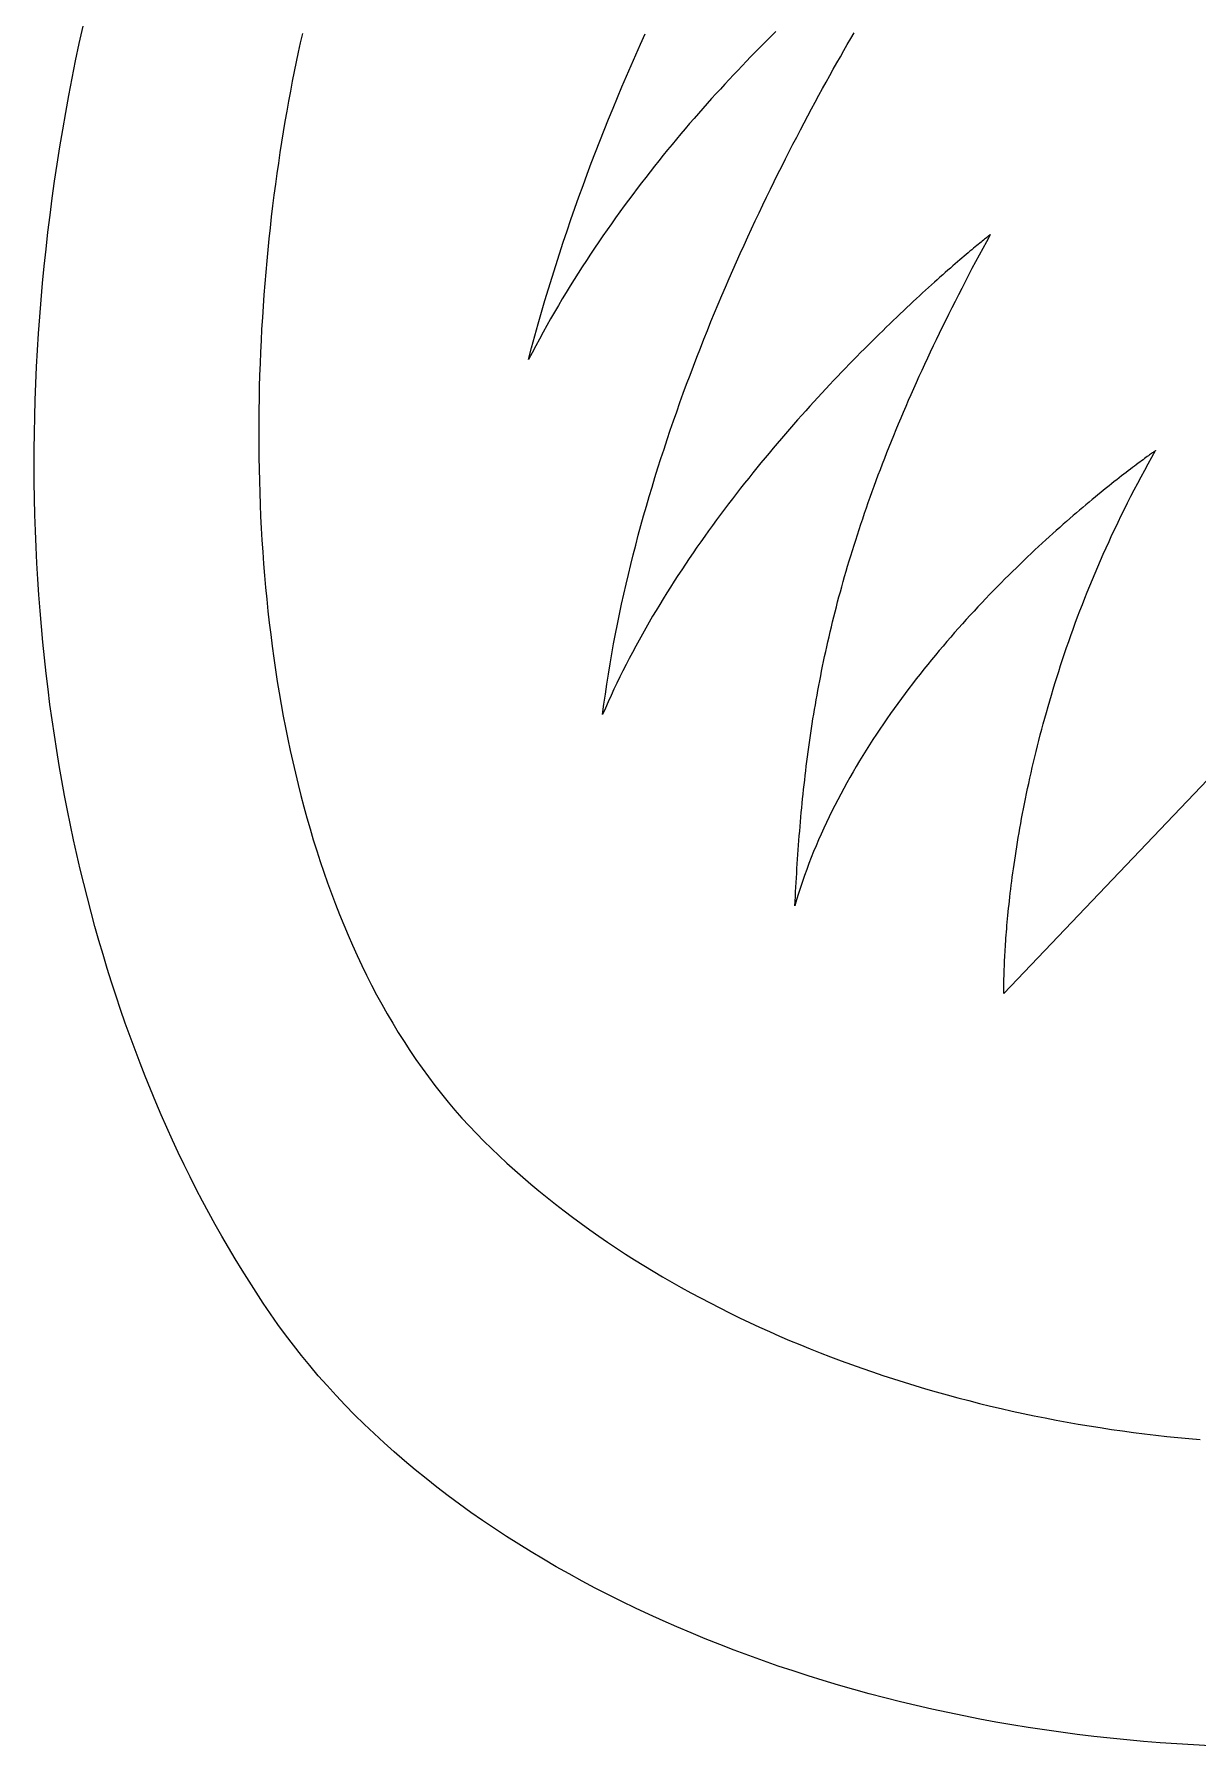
# Model space of a CAD drawing. Extents: x 5 to 105, y 2 to 136.
# Drawn here: x 62.7 to 67.43, y 80.35 to 87.31 of the extents above; entities that cross this region are included whole.
import ezdxf

# ---------------------------------------------------------------- set-up
doc = ezdxf.new("R2010")
doc.units = 0
doc.layers.get('0').update_dxf_attribs({"linetype": 'CONTINUOUS'})

msp = doc.modelspace()

# ---------------------------------------------------------------- linework, layer by layer
at = {"color": 7}
msp.add_lwpolyline([(68.5793, 85.4373), (66.6463, 83.4084)], dxfattribs=at)
for points in [[(63.6645, 82.1061, 0), (63.6351, 82.1496, 0), (63.606, 82.1936, 0), (63.5774, 82.2382, 0), (63.5492, 82.2833, 0), (63.5214, 82.3289, 0), (63.494, 82.375, 0), (63.467, 82.4217, 0), (63.4404, 82.4688, 0), (63.4143, 82.5165, 0), (63.3885, 82.5646, 0), (63.3632, 82.6133, 0), (63.3384, 82.6624, 0), (63.3139, 82.712, 0), (63.2899, 82.7621, 0), (63.2664, 82.8126, 0), (63.2432, 82.8636, 0), (63.2206, 82.9151, 0), (63.1983, 82.967, 0), (63.1765, 83.0194, 0), (63.1552, 83.0722, 0), (63.1343, 83.1255, 0), (63.1139, 83.1792, 0), (63.0939, 83.2333, 0), (63.0744, 83.2878, 0), (63.0554, 83.3427, 0), (63.0368, 83.3981, 0), (63.0187, 83.4539, 0), (63.0011, 83.51, 0), (62.984, 83.5666, 0), (62.9673, 83.6235, 0), (62.9511, 83.6809, 0), (62.9354, 83.7386, 0), (62.9202, 83.7967, 0), (62.9055, 83.8551, 0), (62.8913, 83.9139, 0), (62.8775, 83.9731, 0), (62.8643, 84.0326, 0), (62.8516, 84.0925, 0), (62.8394, 84.1527, 0), (62.8277, 84.2132, 0), (62.8165, 84.2741, 0), (62.8058, 84.3353, 0), (62.7956, 84.3969, 0), (62.786, 84.4587, 0), (62.7768, 84.5209, 0), (62.7682, 84.5833, 0), (62.7602, 84.6461, 0), (62.7526, 84.7091, 0), (62.7456, 84.7725, 0), (62.7391, 84.8361, 0), (62.7332, 84.9, 0), (62.7278, 84.9641, 0), (62.723, 85.0286, 0), (62.7187, 85.0933, 0), (62.7149, 85.1583, 0), (62.7117, 85.2235, 0), (62.7091, 85.2889, 0), (62.707, 85.3546, 0), (62.7055, 85.4206, 0), (62.7046, 85.4867, 0), (62.7042, 85.5531, 0), (62.7044, 85.6197, 0), (62.7051, 85.6865, 0), (62.7065, 85.7536, 0), (62.7084, 85.8208, 0), (62.7109, 85.8882, 0), (62.7139, 85.9559, 0), (62.7176, 86.0237, 0), (62.7219, 86.0917, 0), (62.7267, 86.1599, 0), (62.7322, 86.2282, 0), (62.7382, 86.2967, 0), (62.7449, 86.3654, 0), (62.7521, 86.4343, 0), (62.76, 86.5032, 0), (62.7685, 86.5724, 0), (62.7775, 86.6416, 0), (62.7872, 86.711, 0), (62.7976, 86.7806, 0), (62.8085, 86.8502, 0), (62.8201, 86.92, 0), (62.8323, 86.9899, 0), (62.8451, 87.0599, 0), (62.8585, 87.13, 0), (62.8726, 87.2002, 0), (62.8874, 87.2705, 0), (62.9027, 87.3409, 0)], [(63.7943, 87.3116, 0), (63.7857, 87.2736, 0), (63.7773, 87.2351, 0), (63.7691, 87.1961, 0), (63.761, 87.1567, 0), (63.7531, 87.117, 0), (63.7454, 87.0768, 0), (63.7379, 87.0362, 0), (63.7305, 86.9952, 0), (63.7234, 86.9538, 0), (63.7164, 86.9121, 0), (63.7096, 86.87, 0), (63.7031, 86.8276, 0), (63.6967, 86.7848, 0), (63.6905, 86.7418, 0), (63.6846, 86.6983, 0), (63.6789, 86.6546, 0), (63.6734, 86.6106, 0), (63.6681, 86.5663, 0), (63.6631, 86.5218, 0), (63.6583, 86.4769, 0), (63.6537, 86.4318, 0), (63.6494, 86.3865, 0), (63.6453, 86.3409, 0), (63.6415, 86.2951, 0), (63.6379, 86.2491, 0), (63.6346, 86.2029, 0), (63.6316, 86.1565, 0), (63.6288, 86.1099, 0), (63.6263, 86.0632, 0), (63.6241, 86.0162, 0), (63.6222, 85.9692, 0), (63.6205, 85.9219, 0), (63.6192, 85.8746, 0), (63.6181, 85.8271, 0), (63.6174, 85.7795, 0), (63.6169, 85.7318, 0), (63.6168, 85.684, 0), (63.6169, 85.6362, 0), (63.6174, 85.5882, 0), (63.6182, 85.5402, 0), (63.6194, 85.4922, 0), (63.6208, 85.4441, 0), (63.6226, 85.396, 0), (63.6247, 85.3478, 0), (63.6272, 85.2997, 0), (63.63, 85.2515, 0), (63.6332, 85.2034, 0), (63.6367, 85.1553, 0), (63.6406, 85.1072, 0), (63.6449, 85.0591, 0), (63.6495, 85.0111, 0), (63.6545, 84.9632, 0), (63.6598, 84.9153, 0), (63.6656, 84.8676, 0), (63.6717, 84.8199, 0), (63.6782, 84.7723, 0), (63.6851, 84.7248, 0), (63.6924, 84.6774, 0), (63.7001, 84.6302, 0), (63.7082, 84.5831, 0), (63.7168, 84.5362, 0), (63.7257, 84.4895, 0), (63.7351, 84.4429, 0), (63.7448, 84.3965, 0), (63.7551, 84.3502, 0), (63.7657, 84.3042, 0), (63.7768, 84.2584, 0), (63.7883, 84.2129, 0), (63.8002, 84.1675, 0), (63.8127, 84.1224, 0), (63.8255, 84.0776, 0), (63.8388, 84.033, 0), (63.8526, 83.9887, 0), (63.8669, 83.9447, 0), (63.8816, 83.901, 0), (63.8968, 83.8576, 0), (63.9124, 83.8145, 0), (63.9286, 83.7718, 0), (63.9452, 83.7293, 0), (63.9623, 83.6872, 0), (63.98, 83.6455, 0), (63.9981, 83.6042, 0), (64.0167, 83.5632, 0), (64.0358, 83.5226, 0), (64.0555, 83.4824, 0), (64.0757, 83.4426, 0), (64.0963, 83.4032, 0), (64.1176, 83.3643, 0), (64.1393, 83.3258, 0), (64.1616, 83.2877, 0), (64.1844, 83.2501, 0), (64.2077, 83.213, 0), (64.2316, 83.1764, 0), (64.2561, 83.1402, 0), (64.2811, 83.1046, 0), (64.3066, 83.0694, 0), (64.3328, 83.0348, 0), (64.3595, 83.0007, 0), (64.3867, 82.9671, 0), (64.4146, 82.9341, 0), (64.443, 82.9017, 0), (64.472, 82.8698, 0), (64.5016, 82.8385, 0), (64.5318, 82.8078, 0), (64.5626, 82.7777, 0)], [(65.7196, 87.3199, 0), (65.7026, 87.3032, 0), (65.6856, 87.2863, 0), (65.6685, 87.2691, 0), (65.6513, 87.2517, 0), (65.634, 87.2341, 0), (65.6166, 87.2163, 0), (65.5992, 87.1983, 0), (65.5817, 87.1801, 0), (65.5642, 87.1616, 0), (65.5466, 87.143, 0), (65.5289, 87.1241, 0), (65.5112, 87.105, 0), (65.4935, 87.0857, 0), (65.4758, 87.0663, 0), (65.458, 87.0466, 0), (65.4401, 87.0266, 0), (65.4223, 87.0065, 0), (65.4044, 86.9862, 0), (65.3866, 86.9657, 0), (65.3687, 86.945, 0), (65.3508, 86.924, 0), (65.3329, 86.9029, 0), (65.315, 86.8816, 0), (65.2972, 86.86, 0), (65.2793, 86.8383, 0), (65.2615, 86.8163, 0), (65.2437, 86.7942, 0), (65.2259, 86.7719, 0), (65.2081, 86.7493, 0), (65.1904, 86.7266, 0), (65.1727, 86.7037, 0), (65.1551, 86.6806, 0), (65.1375, 86.6573, 0), (65.12, 86.6338, 0), (65.1026, 86.6101, 0), (65.0852, 86.5862, 0), (65.0678, 86.5621, 0), (65.0506, 86.5378, 0), (65.0334, 86.5134, 0), (65.0163, 86.4887, 0), (64.9993, 86.4639, 0), (64.9824, 86.4389, 0), (64.9656, 86.4137, 0), (64.9489, 86.3883, 0), (64.9323, 86.3627, 0), (64.9158, 86.3369, 0), (64.8994, 86.311, 0), (64.8831, 86.2849, 0), (64.867, 86.2585, 0), (64.851, 86.2321, 0), (64.8351, 86.2054, 0), (64.8193, 86.1785, 0), (64.8037, 86.1515, 0), (64.7883, 86.1243, 0), (64.773, 86.0969, 0), (64.7578, 86.0693, 0), (64.7428, 86.0416, 0), (64.728, 86.0137, 0), (64.7133, 85.9856, 0)], [(64.7133, 85.9856, 0), (64.7261, 86.0341, 0), (64.7392, 86.0824, 0), (64.7526, 86.1306, 0), (64.7664, 86.1785, 0), (64.7804, 86.2263, 0), (64.7947, 86.2739, 0), (64.8092, 86.3213, 0), (64.8241, 86.3685, 0), (64.8392, 86.4156, 0), (64.8546, 86.4624, 0), (64.8702, 86.509, 0), (64.8861, 86.5554, 0), (64.9022, 86.6016, 0), (64.9186, 86.6476, 0), (64.9352, 86.6934, 0), (64.952, 86.739, 0), (64.969, 86.7843, 0), (64.9863, 86.8294, 0), (65.0037, 86.8743, 0), (65.0213, 86.9189, 0), (65.0392, 86.9634, 0), (65.0572, 87.0075, 0), (65.0754, 87.0515, 0), (65.0937, 87.0952, 0), (65.1122, 87.1386, 0), (65.1309, 87.1818, 0), (65.1497, 87.2247, 0), (65.1687, 87.2674, 0), (65.1878, 87.3098, 0)], [(65.015, 84.5433, 0), (65.0203, 84.5844, 0), (65.026, 84.6253, 0), (65.0321, 84.6663, 0), (65.0385, 84.7072, 0), (65.0452, 84.748, 0), (65.0523, 84.7888, 0), (65.0596, 84.8294, 0), (65.0673, 84.8701, 0), (65.0753, 84.9106, 0), (65.0836, 84.951, 0), (65.0922, 84.9914, 0), (65.1011, 85.0317, 0), (65.1102, 85.0719, 0), (65.1196, 85.112, 0), (65.1293, 85.1519, 0), (65.1393, 85.1918, 0), (65.1495, 85.2316, 0), (65.16, 85.2712, 0), (65.1707, 85.3107, 0), (65.1817, 85.3501, 0), (65.1928, 85.3893, 0), (65.2043, 85.4285, 0), (65.2159, 85.4674, 0), (65.2277, 85.5063, 0), (65.2398, 85.545, 0), (65.252, 85.5835, 0), (65.2645, 85.6219, 0), (65.2771, 85.6601, 0), (65.2899, 85.6981, 0), (65.3029, 85.736, 0), (65.316, 85.7737, 0), (65.3294, 85.8112, 0), (65.3428, 85.8486, 0), (65.3565, 85.8857, 0), (65.3702, 85.9227, 0), (65.3841, 85.9594, 0), (65.3982, 85.996, 0), (65.4123, 86.0323, 0), (65.4266, 86.0685, 0), (65.441, 86.1044, 0), (65.4555, 86.1401, 0), (65.4701, 86.1756, 0), (65.4848, 86.2108, 0), (65.4996, 86.2459, 0), (65.5145, 86.2806, 0), (65.5294, 86.3152, 0), (65.5444, 86.3495, 0), (65.5595, 86.3835, 0), (65.5746, 86.4173, 0), (65.5898, 86.4509, 0), (65.605, 86.4841, 0), (65.6203, 86.5171, 0), (65.6356, 86.5498, 0), (65.6509, 86.5823, 0), (65.6662, 86.6145, 0), (65.6816, 86.6463, 0), (65.6969, 86.6779, 0), (65.7123, 86.7092, 0), (65.7276, 86.7402, 0), (65.7429, 86.7709, 0), (65.7582, 86.8013, 0), (65.7735, 86.8314, 0), (65.7888, 86.8611, 0), (65.804, 86.8906, 0), (65.8192, 86.9197, 0), (65.8343, 86.9485, 0), (65.8494, 86.9769, 0), (65.8644, 87.005, 0), (65.8793, 87.0328, 0), (65.8942, 87.0602, 0), (65.909, 87.0873, 0), (65.9237, 87.114, 0), (65.9383, 87.1403, 0), (65.9528, 87.1663, 0), (65.9672, 87.1919, 0), (65.9814, 87.2172, 0), (65.9956, 87.242, 0), (66.0096, 87.2665, 0), (66.0235, 87.2906, 0), (66.0373, 87.3143, 0)], [(66.5916, 86.4941, 0), (66.5914, 86.4939, 0), (66.5907, 86.4934, 0), (66.5897, 86.4926, 0), (66.5883, 86.4915, 0), (66.5865, 86.4901, 0), (66.5843, 86.4884, 0), (66.5817, 86.4863, 0), (66.5788, 86.4839, 0), (66.5755, 86.4813, 0), (66.5718, 86.4783, 0), (66.5677, 86.475, 0), (66.5633, 86.4715, 0), (66.5585, 86.4676, 0), (66.5534, 86.4634, 0), (66.548, 86.4589, 0), (66.5422, 86.4542, 0), (66.5361, 86.4491, 0), (66.5296, 86.4438, 0), (66.5229, 86.4382, 0), (66.5158, 86.4322, 0), (66.5084, 86.426, 0), (66.5007, 86.4196, 0), (66.4927, 86.4128, 0), (66.4844, 86.4057, 0), (66.4759, 86.3984, 0), (66.467, 86.3908, 0), (66.4579, 86.383, 0), (66.4484, 86.3748, 0), (66.4388, 86.3664, 0), (66.4288, 86.3578, 0), (66.4186, 86.3488, 0), (66.4081, 86.3396, 0), (66.3974, 86.3302, 0), (66.3865, 86.3204, 0), (66.3753, 86.3105, 0), (66.3639, 86.3002, 0), (66.3522, 86.2897, 0), (66.3403, 86.279, 0), (66.3282, 86.268, 0), (66.3159, 86.2568, 0), (66.3034, 86.2453, 0), (66.2907, 86.2336, 0), (66.2778, 86.2216, 0), (66.2647, 86.2094, 0), (66.2514, 86.1969, 0), (66.2379, 86.1842, 0), (66.2243, 86.1713, 0), (66.2104, 86.1582, 0), (66.1964, 86.1448, 0), (66.1823, 86.1312, 0), (66.168, 86.1173, 0), (66.1535, 86.1032, 0), (66.1389, 86.089, 0), (66.1242, 86.0744, 0), (66.1093, 86.0597, 0), (66.0943, 86.0448, 0), (66.0792, 86.0296, 0), (66.0639, 86.0142, 0), (66.0485, 85.9986, 0), (66.033, 85.9828, 0), (66.0175, 85.9668, 0), (66.0018, 85.9506, 0), (65.986, 85.9341, 0), (65.9701, 85.9175, 0), (65.9542, 85.9007, 0), (65.9381, 85.8837, 0), (65.922, 85.8664, 0), (65.9059, 85.849, 0), (65.8896, 85.8314, 0), (65.8733, 85.8136, 0), (65.857, 85.7956, 0), (65.8406, 85.7774, 0), (65.8242, 85.759, 0), (65.8077, 85.7405, 0), (65.7912, 85.7217, 0), (65.7746, 85.7028, 0), (65.7581, 85.6837, 0), (65.7415, 85.6645, 0), (65.7249, 85.645, 0), (65.7083, 85.6254, 0), (65.6917, 85.6056, 0), (65.6751, 85.5857, 0), (65.6585, 85.5655, 0), (65.6419, 85.5452, 0), (65.6254, 85.5248, 0), (65.6089, 85.5042, 0), (65.5924, 85.4834, 0), (65.5759, 85.4625, 0), (65.5595, 85.4414, 0), (65.5431, 85.4201, 0), (65.5267, 85.3987, 0), (65.5105, 85.3772, 0), (65.4942, 85.3555, 0), (65.4781, 85.3337, 0), (65.462, 85.3117, 0), (65.446, 85.2896, 0), (65.43, 85.2673, 0), (65.4142, 85.2449, 0), (65.3984, 85.2224, 0), (65.3828, 85.1997, 0), (65.3672, 85.1769, 0), (65.3518, 85.1539, 0), (65.3364, 85.1309, 0), (65.3212, 85.1077, 0), (65.3061, 85.0843, 0), (65.2911, 85.0609, 0), (65.2763, 85.0373, 0), (65.2616, 85.0136, 0), (65.247, 84.9898, 0), (65.2326, 84.9659, 0), (65.2183, 84.9419, 0), (65.2042, 84.9177, 0), (65.1903, 84.8935, 0), (65.1765, 84.8691, 0), (65.1629, 84.8446, 0), (65.1495, 84.8201, 0), (65.1362, 84.7954, 0), (65.1232, 84.7706, 0), (65.1103, 84.7457, 0), (65.0976, 84.7207, 0), (65.0852, 84.6957, 0), (65.0729, 84.6705, 0), (65.0609, 84.6452, 0), (65.0491, 84.6199, 0), (65.0375, 84.5944, 0), (65.0261, 84.5689, 0), (65.015, 84.5433, 0)], [(65.7964, 83.7647, 0), (65.7974, 83.7838, 0), (65.7984, 83.8029, 0), (65.7994, 83.822, 0), (65.8005, 83.841, 0), (65.8016, 83.86, 0), (65.8027, 83.879, 0), (65.8039, 83.8979, 0), (65.8051, 83.9169, 0), (65.8063, 83.9358, 0), (65.8076, 83.9548, 0), (65.8089, 83.9737, 0), (65.8103, 83.9926, 0), (65.8117, 84.0115, 0), (65.8131, 84.0304, 0), (65.8146, 84.0493, 0), (65.8161, 84.0682, 0), (65.8177, 84.0871, 0), (65.8193, 84.106, 0), (65.821, 84.1248, 0), (65.8227, 84.1437, 0), (65.8245, 84.1626, 0), (65.8263, 84.1815, 0), (65.8282, 84.2004, 0), (65.8302, 84.2194, 0), (65.8322, 84.2383, 0), (65.8343, 84.2572, 0), (65.8364, 84.2762, 0), (65.8386, 84.2951, 0), (65.8408, 84.3141, 0), (65.8431, 84.3331, 0), (65.8455, 84.3522, 0), (65.848, 84.3712, 0), (65.8505, 84.3903, 0), (65.8531, 84.4093, 0), (65.8558, 84.4285, 0), (65.8585, 84.4476, 0), (65.8613, 84.4668, 0), (65.8642, 84.486, 0), (65.8672, 84.5052, 0), (65.8702, 84.5245, 0), (65.8733, 84.5437, 0), (65.8765, 84.5631, 0), (65.8798, 84.5824, 0), (65.8832, 84.6018, 0), (65.8866, 84.6213, 0), (65.8902, 84.6408, 0), (65.8938, 84.6603, 0), (65.8975, 84.6799, 0), (65.9014, 84.6995, 0), (65.9053, 84.7192, 0), (65.9093, 84.7389, 0), (65.9134, 84.7587, 0), (65.9175, 84.7785, 0), (65.9218, 84.7984, 0), (65.9262, 84.8183, 0), (65.9307, 84.8383, 0), (65.9353, 84.8583, 0), (65.94, 84.8784, 0), (65.9448, 84.8986, 0), (65.9497, 84.9188, 0), (65.9547, 84.9391, 0), (65.9598, 84.9594, 0), (65.9651, 84.9799, 0), (65.9704, 85.0004, 0), (65.9759, 85.0209, 0), (65.9814, 85.0415, 0), (65.9871, 85.0623, 0), (65.9929, 85.083, 0), (65.9989, 85.1039, 0), (66.0049, 85.1248, 0), (66.0111, 85.1458, 0), (66.0173, 85.1669, 0), (66.0238, 85.1881, 0), (66.0303, 85.2093, 0), (66.0369, 85.2307, 0), (66.0437, 85.2521, 0), (66.0507, 85.2736, 0), (66.0577, 85.2952, 0), (66.0649, 85.3169, 0), (66.0722, 85.3387, 0), (66.0796, 85.3606, 0), (66.0872, 85.3826, 0), (66.095, 85.4046, 0), (66.1028, 85.4268, 0), (66.1108, 85.4491, 0), (66.119, 85.4714, 0), (66.1272, 85.4939, 0), (66.1357, 85.5165, 0), (66.1442, 85.5392, 0), (66.153, 85.562, 0), (66.1618, 85.5849, 0), (66.1709, 85.6079, 0), (66.18, 85.631, 0), (66.1894, 85.6542, 0), (66.1988, 85.6776, 0), (66.2085, 85.701, 0), (66.2183, 85.7246, 0), (66.2282, 85.7483, 0), (66.2383, 85.7721, 0), (66.2486, 85.7961, 0), (66.259, 85.8201, 0), (66.2696, 85.8443, 0), (66.2804, 85.8687, 0), (66.2913, 85.8931, 0), (66.3024, 85.9177, 0), (66.3136, 85.9424, 0), (66.3251, 85.9672, 0), (66.3367, 85.9922, 0), (66.3485, 86.0173, 0), (66.3604, 86.0425, 0), (66.3725, 86.0679, 0), (66.3848, 86.0934, 0), (66.3973, 86.1191, 0), (66.41, 86.1449, 0), (66.4228, 86.1709, 0), (66.4358, 86.197, 0), (66.4491, 86.2232, 0), (66.4625, 86.2496, 0), (66.476, 86.2761, 0), (66.4898, 86.3028, 0), (66.5038, 86.3297, 0), (66.5179, 86.3567, 0), (66.5322, 86.3838, 0), (66.5468, 86.4112, 0), (66.5615, 86.4386, 0), (66.5764, 86.4663, 0), (66.5916, 86.4941, 0)], [(67.2632, 85.6155, 0), (67.263, 85.6153, 0), (67.2623, 85.6149, 0), (67.2613, 85.6141, 0), (67.2598, 85.6131, 0), (67.2579, 85.6118, 0), (67.2556, 85.6102, 0), (67.2529, 85.6083, 0), (67.2498, 85.6061, 0), (67.2464, 85.6037, 0), (67.2425, 85.6009, 0), (67.2383, 85.5979, 0), (67.2337, 85.5946, 0), (67.2287, 85.591, 0), (67.2234, 85.5872, 0), (67.2178, 85.5831, 0), (67.2118, 85.5787, 0), (67.2054, 85.574, 0), (67.1988, 85.5691, 0), (67.1918, 85.5639, 0), (67.1844, 85.5584, 0), (67.1768, 85.5527, 0), (67.1688, 85.5467, 0), (67.1606, 85.5404, 0), (67.1521, 85.5339, 0), (67.1432, 85.5271, 0), (67.1341, 85.5201, 0), (67.1247, 85.5128, 0), (67.115, 85.5052, 0), (67.1051, 85.4974, 0), (67.0949, 85.4894, 0), (67.0844, 85.4811, 0), (67.0737, 85.4726, 0), (67.0628, 85.4638, 0), (67.0516, 85.4548, 0), (67.0402, 85.4455, 0), (67.0285, 85.436, 0), (67.0167, 85.4262, 0), (67.0046, 85.4162, 0), (66.9923, 85.406, 0), (66.9798, 85.3955, 0), (66.9671, 85.3848, 0), (66.9543, 85.3739, 0), (66.9412, 85.3627, 0), (66.928, 85.3514, 0), (66.9146, 85.3398, 0), (66.901, 85.3279, 0), (66.8873, 85.3159, 0), (66.8734, 85.3036, 0), (66.8593, 85.2911, 0), (66.8452, 85.2783, 0), (66.8308, 85.2654, 0), (66.8164, 85.2522, 0), (66.8018, 85.2389, 0), (66.7871, 85.2253, 0), (66.7724, 85.2115, 0), (66.7574, 85.1975, 0), (66.7424, 85.1833, 0), (66.7273, 85.1689, 0), (66.7122, 85.1542, 0), (66.6969, 85.1394, 0), (66.6815, 85.1244, 0), (66.6661, 85.1091, 0), (66.6506, 85.0937, 0), (66.6351, 85.0781, 0), (66.6195, 85.0623, 0), (66.6038, 85.0463, 0), (66.5882, 85.0301, 0), (66.5724, 85.0137, 0), (66.5567, 84.9971, 0), (66.5409, 84.9803, 0), (66.5251, 84.9633, 0), (66.5093, 84.9462, 0), (66.4935, 84.9289, 0), (66.4777, 84.9113, 0), (66.4619, 84.8937, 0), (66.4461, 84.8758, 0), (66.4303, 84.8577, 0), (66.4146, 84.8395, 0), (66.3989, 84.8211, 0), (66.3832, 84.8026, 0), (66.3676, 84.7838, 0), (66.352, 84.7649, 0), (66.3364, 84.7458, 0), (66.321, 84.7266, 0), (66.3055, 84.7072, 0), (66.2902, 84.6876, 0), (66.2749, 84.6679, 0), (66.2598, 84.648, 0), (66.2447, 84.628, 0), (66.2297, 84.6078, 0), (66.2148, 84.5874, 0), (66.2, 84.5669, 0), (66.1853, 84.5463, 0), (66.1708, 84.5254, 0), (66.1564, 84.5045, 0), (66.1421, 84.4834, 0), (66.1279, 84.4621, 0), (66.1139, 84.4407, 0), (66.1, 84.4192, 0), (66.0863, 84.3975, 0), (66.0728, 84.3757, 0), (66.0594, 84.3537, 0), (66.0462, 84.3317, 0), (66.0331, 84.3094, 0), (66.0203, 84.2871, 0), (66.0076, 84.2646, 0), (65.9952, 84.242, 0), (65.9829, 84.2192, 0), (65.9709, 84.1963, 0), (65.959, 84.1733, 0), (65.9474, 84.1502, 0), (65.936, 84.127, 0), (65.9249, 84.1036, 0), (65.914, 84.0801, 0), (65.9033, 84.0565, 0), (65.8929, 84.0328, 0), (65.8827, 84.009, 0), (65.8728, 83.985, 0), (65.8631, 83.961, 0), (65.8538, 83.9368, 0), (65.8447, 83.9125, 0), (65.8359, 83.8882, 0), (65.8274, 83.8637, 0), (65.8192, 83.8391, 0), (65.8113, 83.8144, 0), (65.8037, 83.7896, 0), (65.7964, 83.7647, 0)], [(66.6463, 83.4084, 0), (66.6463, 83.4086, 0), (66.6463, 83.4092, 0), (66.6463, 83.4102, 0), (66.6462, 83.4116, 0), (66.6462, 83.4133, 0), (66.6462, 83.4155, 0), (66.6462, 83.4181, 0), (66.6461, 83.421, 0), (66.6461, 83.4243, 0), (66.6461, 83.428, 0), (66.6461, 83.4321, 0), (66.6462, 83.4365, 0), (66.6462, 83.4413, 0), (66.6462, 83.4465, 0), (66.6463, 83.452, 0), (66.6464, 83.4579, 0), (66.6465, 83.4641, 0), (66.6466, 83.4707, 0), (66.6468, 83.4776, 0), (66.647, 83.4849, 0), (66.6472, 83.4925, 0), (66.6475, 83.5004, 0), (66.6478, 83.5087, 0), (66.6481, 83.5174, 0), (66.6484, 83.5263, 0), (66.6489, 83.5356, 0), (66.6493, 83.5452, 0), (66.6498, 83.5551, 0), (66.6503, 83.5654, 0), (66.6509, 83.5759, 0), (66.6516, 83.5868, 0), (66.6523, 83.598, 0), (66.653, 83.6095, 0), (66.6538, 83.6212, 0), (66.6547, 83.6333, 0), (66.6556, 83.6457, 0), (66.6566, 83.6584, 0), (66.6577, 83.6713, 0), (66.6588, 83.6846, 0), (66.66, 83.6981, 0), (66.6613, 83.7119, 0), (66.6626, 83.726, 0), (66.664, 83.7404, 0), (66.6655, 83.755, 0), (66.6671, 83.7699, 0), (66.6688, 83.7851, 0), (66.6705, 83.8005, 0), (66.6723, 83.8162, 0), (66.6742, 83.8322, 0), (66.6762, 83.8484, 0), (66.6783, 83.8649, 0), (66.6805, 83.8816, 0), (66.6828, 83.8985, 0), (66.6852, 83.9157, 0), (66.6877, 83.9331, 0), (66.6903, 83.9508, 0), (66.693, 83.9687, 0), (66.6958, 83.9868, 0), (66.6987, 84.0051, 0), (66.7017, 84.0237, 0), (66.7048, 84.0425, 0), (66.7081, 84.0615, 0), (66.7114, 84.0807, 0), (66.7149, 84.1001, 0), (66.7185, 84.1198, 0), (66.7223, 84.1396, 0), (66.7261, 84.1597, 0), (66.7301, 84.1799, 0), (66.7342, 84.2003, 0), (66.7384, 84.221, 0), (66.7428, 84.2418, 0), (66.7473, 84.2628, 0), (66.7519, 84.284, 0), (66.7567, 84.3054, 0), (66.7617, 84.3269, 0), (66.7667, 84.3486, 0), (66.7719, 84.3705, 0), (66.7773, 84.3926, 0), (66.7828, 84.4148, 0), (66.7885, 84.4372, 0), (66.7943, 84.4597, 0), (66.8003, 84.4824, 0), (66.8064, 84.5053, 0), (66.8127, 84.5283, 0), (66.8191, 84.5514, 0), (66.8257, 84.5747, 0), (66.8325, 84.5981, 0), (66.8395, 84.6217, 0), (66.8466, 84.6454, 0), (66.8539, 84.6692, 0), (66.8613, 84.6932, 0), (66.869, 84.7173, 0), (66.8768, 84.7415, 0), (66.8848, 84.7658, 0), (66.893, 84.7903, 0), (66.9013, 84.8148, 0), (66.9099, 84.8395, 0), (66.9186, 84.8643, 0), (66.9275, 84.8891, 0), (66.9367, 84.9141, 0), (66.946, 84.9392, 0), (66.9555, 84.9644, 0), (66.9652, 84.9896, 0), (66.9751, 85.015, 0), (66.9852, 85.0404, 0), (66.9956, 85.0659, 0), (67.0061, 85.0915, 0), (67.0168, 85.1172, 0), (67.0278, 85.143, 0), (67.0389, 85.1688, 0), (67.0503, 85.1947, 0), (67.0619, 85.2206, 0), (67.0737, 85.2466, 0), (67.0857, 85.2727, 0), (67.098, 85.2988, 0), (67.1105, 85.325, 0), (67.1232, 85.3512, 0), (67.1361, 85.3775, 0), (67.1493, 85.4038, 0), (67.1627, 85.4301, 0), (67.1763, 85.4565, 0), (67.1902, 85.483, 0), (67.2043, 85.5094, 0), (67.2187, 85.5359, 0), (67.2333, 85.5624, 0), (67.2481, 85.5889, 0), (67.2632, 85.6155, 0)], [(64.5626, 82.7777, 0), (64.5939, 82.7481, 0), (64.6256, 82.7189, 0), (64.6577, 82.69, 0), (64.6901, 82.6616, 0), (64.723, 82.6335, 0), (64.7562, 82.6057, 0), (64.7899, 82.5784, 0), (64.8238, 82.5514, 0), (64.8582, 82.5248, 0), (64.8929, 82.4986, 0), (64.9279, 82.4728, 0), (64.9633, 82.4473, 0), (64.999, 82.4222, 0), (65.0351, 82.3975, 0), (65.0715, 82.3731, 0), (65.1082, 82.3491, 0), (65.1452, 82.3255, 0), (65.1825, 82.3023, 0), (65.2201, 82.2794, 0), (65.258, 82.2569, 0), (65.2962, 82.2348, 0), (65.3347, 82.213, 0), (65.3735, 82.1917, 0), (65.4125, 82.1706, 0), (65.4518, 82.15, 0), (65.4914, 82.1297, 0), (65.5312, 82.1098, 0), (65.5712, 82.0903, 0), (65.6115, 82.0711, 0), (65.6521, 82.0523, 0), (65.6928, 82.0339, 0), (65.7338, 82.0158, 0), (65.775, 81.9981, 0), (65.8164, 81.9808, 0), (65.8581, 81.9638, 0), (65.8999, 81.9472, 0), (65.9419, 81.931, 0), (65.9841, 81.9151, 0), (66.0265, 81.8996, 0), (66.0691, 81.8845, 0), (66.1118, 81.8697, 0), (66.1547, 81.8553, 0), (66.1978, 81.8413, 0), (66.241, 81.8276, 0), (66.2844, 81.8143, 0), (66.3278, 81.8013, 0), (66.3715, 81.7887, 0), (66.4152, 81.7765, 0), (66.4591, 81.7646, 0), (66.5031, 81.7531, 0), (66.5472, 81.742, 0), (66.5915, 81.7312, 0), (66.6358, 81.7208, 0), (66.6802, 81.7107, 0), (66.7247, 81.701, 0), (66.7693, 81.6917, 0), (66.8139, 81.6827, 0), (66.8586, 81.6741, 0), (66.9034, 81.6658, 0), (66.9483, 81.6579, 0), (66.9932, 81.6504, 0), (67.0381, 81.6432, 0), (67.0831, 81.6363, 0), (67.1281, 81.6299, 0), (67.1731, 81.6237, 0), (67.2182, 81.618, 0), (67.2633, 81.6126, 0), (67.3083, 81.6075, 0), (67.3534, 81.6028, 0), (67.3985, 81.5985, 0), (67.4436, 81.5945, 0)], [(67.485, 80.3498, 0), (67.4169, 80.3532, 0), (67.3489, 80.3572, 0), (67.281, 80.3619, 0), (67.2133, 80.3673, 0), (67.1458, 80.3733, 0), (67.0785, 80.3801, 0), (67.0114, 80.3876, 0), (66.9444, 80.3957, 0), (66.8778, 80.4045, 0), (66.8113, 80.414, 0), (66.7451, 80.4241, 0), (66.6791, 80.435, 0), (66.6135, 80.4464, 0), (66.5481, 80.4586, 0), (66.483, 80.4713, 0), (66.4182, 80.4848, 0), (66.3537, 80.4988, 0), (66.2895, 80.5135, 0), (66.2257, 80.5289, 0), (66.1623, 80.5449, 0), (66.0992, 80.5615, 0), (66.0365, 80.5787, 0), (65.9741, 80.5966, 0), (65.9122, 80.615, 0), (65.8507, 80.6341, 0), (65.7896, 80.6538, 0), (65.7289, 80.6741, 0), (65.6687, 80.695, 0), (65.6089, 80.7165, 0), (65.5496, 80.7385, 0), (65.4908, 80.7612, 0), (65.4324, 80.7845, 0), (65.3746, 80.8083, 0), (65.3173, 80.8327, 0), (65.2605, 80.8577, 0), (65.2042, 80.8833, 0), (65.1485, 80.9094, 0), (65.0934, 80.9361, 0), (65.0388, 80.9633, 0), (64.9848, 80.9911, 0), (64.9315, 81.0195, 0), (64.8787, 81.0484, 0), (64.8265, 81.0778, 0), (64.775, 81.1078, 0), (64.7241, 81.1383, 0), (64.6739, 81.1693, 0), (64.6243, 81.2009, 0), (64.5754, 81.2329, 0), (64.5272, 81.2656, 0), (64.4797, 81.2987, 0), (64.4329, 81.3323, 0), (64.3868, 81.3664, 0), (64.3415, 81.4011, 0), (64.2969, 81.4362, 0), (64.2531, 81.4718, 0), (64.21, 81.508, 0), (64.1678, 81.5446, 0), (64.1263, 81.5817, 0), (64.0856, 81.6192, 0), (64.0457, 81.6573, 0), (64.0067, 81.6958, 0), (63.9685, 81.7348, 0), (63.9312, 81.7742, 0), (63.8947, 81.8141, 0), (63.8591, 81.8545, 0), (63.8244, 81.8953, 0), (63.7906, 81.9366, 0), (63.7577, 81.9783, 0), (63.7257, 82.0205, 0), (63.6946, 82.063, 0), (63.6645, 82.1061, 0)]]:
    msp.add_polyline3d(points, dxfattribs=at)

doc.saveas('drawing.dxf')
